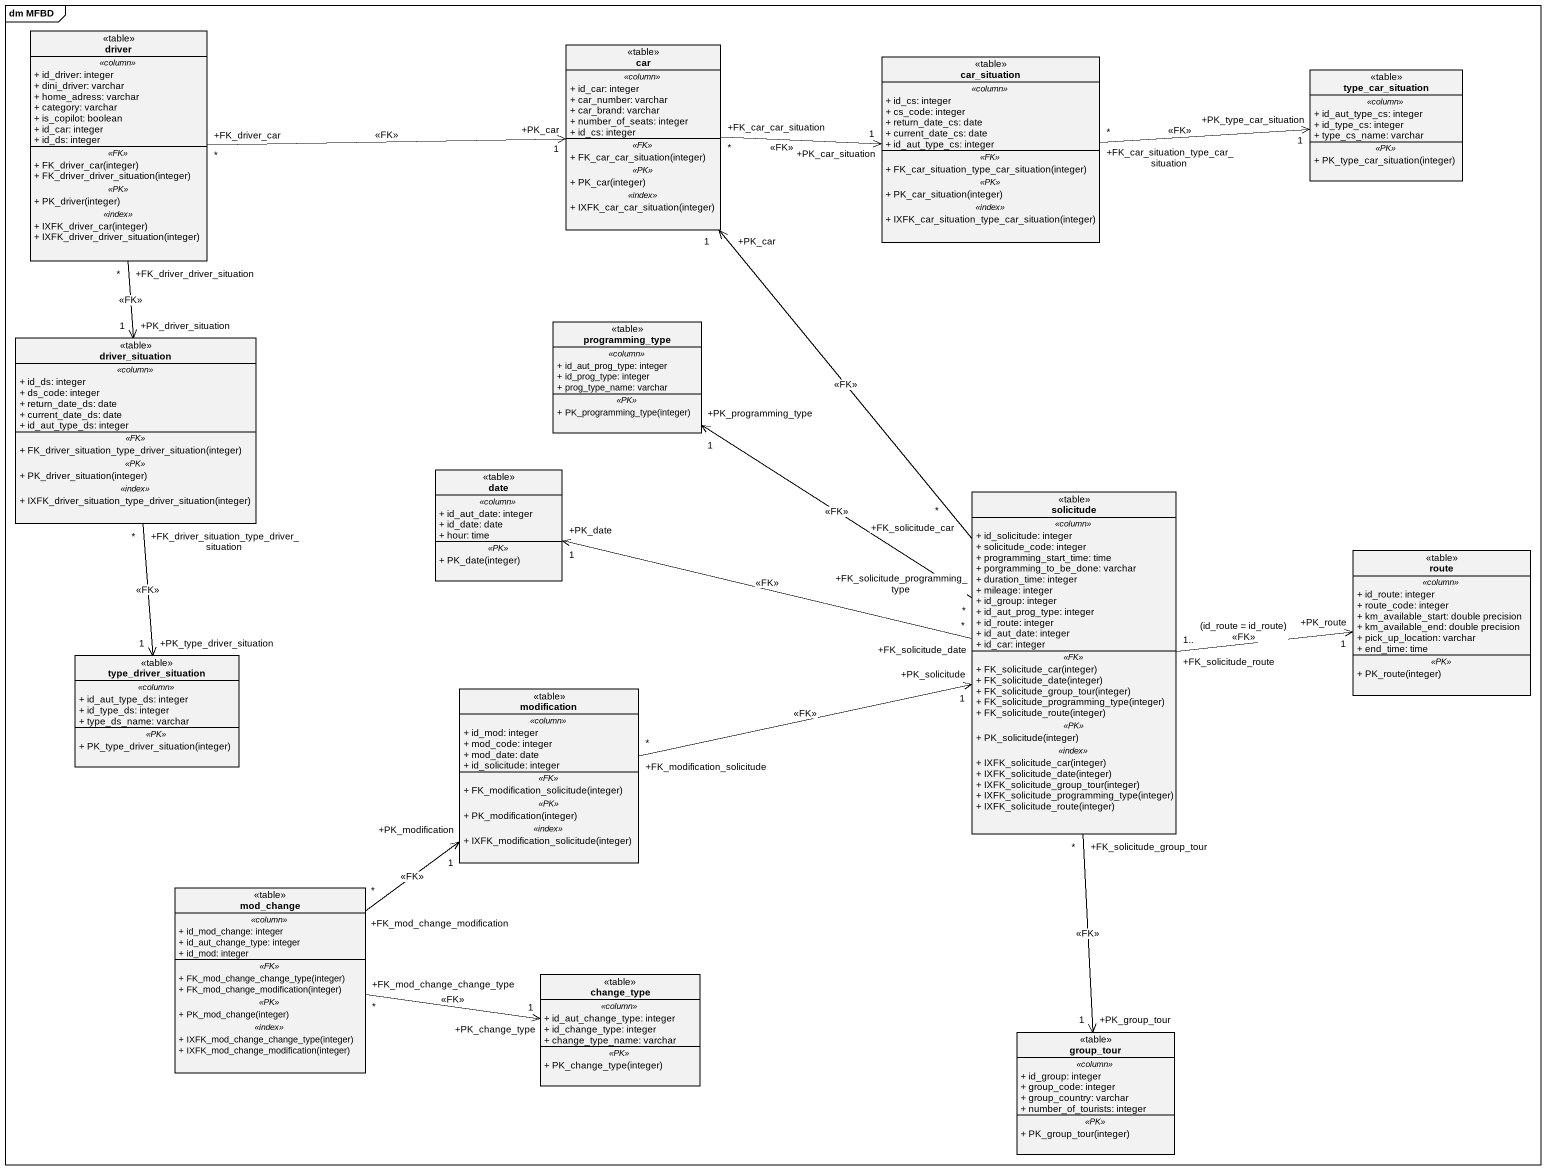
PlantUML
@startuml
mainframe dm MFBD
hide circle
hide empty members
skinparam classAttributeIconSize 0
class driver <<table>> {
  .. <<column>> ..
  + id_driver: integer
  + dini_driver: varchar
  + home_adress: varchar
  + category: varchar
  + is_copilot: boolean
  + id_car: integer
  + id_ds: integer
  .. <<FK>> ..
  + FK_driver_car(integer)
  + FK_driver_driver_situation(integer)
  .. <<PK>> ..
  + PK_driver(integer)
  .. <<index>> ..
  + IXFK_driver_car(integer)
  + IXFK_driver_driver_situation(integer)
}
class car <<table>> {
  .. <<column>> ..
  + id_car: integer
  + car_number: varchar
  + car_brand: varchar
  + number_of_seats: integer
  + id_cs: integer
  .. <<FK>> ..
  + FK_car_car_situation(integer)
  .. <<PK>> ..
  + PK_car(integer)
  .. <<index>> ..
  + IXFK_car_car_situation(integer)
}
class car_situation <<table>> {
  .. <<column>> ..
  + id_cs: integer
  + cs_code: integer
  + return_date_cs: date
  + current_date_cs: date
  + id_aut_type_cs: integer
  .. <<FK>> ..
  + FK_car_situation_type_car_situation(integer)
  .. <<PK>> ..
  + PK_car_situation(integer)
  .. <<index>> ..
  + IXFK_car_situation_type_car_situation(integer)
}
class type_car_situation <<table>> {
  .. <<column>> ..
  + id_aut_type_cs: integer
  + id_type_cs: integer
  + type_cs_name: varchar
  .. <<PK>> ..
  + PK_type_car_situation(integer)
}
class driver_situation <<table>> {
  .. <<column>> ..
  + id_ds: integer
  + ds_code: integer
  + return_date_ds: date
  + current_date_ds: date
  + id_aut_type_ds: integer
  .. <<FK>> ..
  + FK_driver_situation_type_driver_situation(integer)
  .. <<PK>> ..
  + PK_driver_situation(integer)
  .. <<index>> ..
  + IXFK_driver_situation_type_driver_situation(integer)
}
class programming_type <<table>> {
  .. <<column>> ..
  + id_aut_prog_type: integer
  + id_prog_type: integer
  + prog_type_name: varchar
  .. <<PK>> ..
  + PK_programming_type(integer)
}
class date <<table>> {
  .. <<column>> ..
  + id_aut_date: integer
  + id_date: date
  + hour: time
  .. <<PK>> ..
  + PK_date(integer)
}
class solicitude <<table>> {
  .. <<column>> ..
  + id_solicitude: integer
  + solicitude_code: integer
  + programming_start_time: time
  + porgramming_to_be_done: varchar
  + duration_time: integer
  + mileage: integer
  + id_group: integer
  + id_aut_prog_type: integer
  + id_route: integer
  + id_aut_date: integer
  + id_car: integer
  .. <<FK>> ..
  + FK_solicitude_car(integer)
  + FK_solicitude_date(integer)
  + FK_solicitude_group_tour(integer)
  + FK_solicitude_programming_type(integer)
  + FK_solicitude_route(integer)
  .. <<PK>> ..
  + PK_solicitude(integer)
  .. <<index>> ..
  + IXFK_solicitude_car(integer)
  + IXFK_solicitude_date(integer)
  + IXFK_solicitude_group_tour(integer)
  + IXFK_solicitude_programming_type(integer)
  + IXFK_solicitude_route(integer)
}
class route <<table>> {
  .. <<column>> ..
  + id_route: integer
  + route_code: integer
  + km_available_start: double precision
  + km_available_end: double precision
  + pick_up_location: varchar
  + end_time: time
  .. <<PK>> ..
  + PK_route(integer)
}
class type_driver_situation <<table>> {
  .. <<column>> ..
  + id_aut_type_ds: integer
  + id_type_ds: integer
  + type_ds_name: varchar
  .. <<PK>> ..
  + PK_type_driver_situation(integer)
}
class modification <<table>> {
  .. <<column>> ..
  + id_mod: integer
  + mod_code: integer
  + mod_date: date
  + id_solicitude: integer
  .. <<FK>> ..
  + FK_modification_solicitude(integer)
  .. <<PK>> ..
  + PK_modification(integer)
  .. <<index>> ..
  + IXFK_modification_solicitude(integer)
}
class mod_change <<table>> {
  .. <<column>> ..
  + id_mod_change: integer
  + id_aut_change_type: integer
  + id_mod: integer
  .. <<FK>> ..
  + FK_mod_change_change_type(integer)
  + FK_mod_change_modification(integer)
  .. <<PK>> ..
  + PK_mod_change(integer)
  .. <<index>> ..
  + IXFK_mod_change_change_type(integer)
  + IXFK_mod_change_modification(integer)
}
class change_type <<table>> {
  .. <<column>> ..
  + id_aut_change_type: integer
  + id_change_type: integer
  + change_type_name: varchar
  .. <<PK>> ..
  + PK_change_type(integer)
}
class group_tour <<table>> {
  .. <<column>> ..
  + id_group: integer
  + group_code: integer
  + group_country: varchar
  + number_of_tourists: integer
  .. <<PK>> ..
  + PK_group_tour(integer)
}
driver "+FK_driver_car\n*" -right-> "+PK_car\n1" car : <<FK>>
driver "+FK_driver_driver_situation\n*" --> "+PK_driver_situation\n1" driver_situation : <<FK>>
car "+FK_car_car_situation\n*" -right-> "+PK_car_situation\n1" car_situation : <<FK>>
car_situation "+FK_car_situation_type_car_situation\n*" -right-> "+PK_type_car_situation\n1" type_car_situation : <<FK>>
driver_situation "+FK_driver_situation_type_driver_situation\n*" --> "+PK_type_driver_situation\n1" type_driver_situation : <<FK>>
solicitude "+FK_solicitude_car\n*" -up-> "+PK_car\n1" car : <<FK>>
solicitude "+FK_solicitude_programming_type\n*" -up-> "+PK_programming_type\n1" programming_type : <<FK>>
solicitude "+FK_solicitude_date\n*" -left-> "+PK_date\n1" date : <<FK>>
solicitude "+FK_solicitude_route\n1.." -right-> "+PK_route\n1" route : (id_route = id_route)\n<<FK>>
solicitude "+FK_solicitude_group_tour\n*" --> "+PK_group_tour\n1" group_tour : <<FK>>
modification "+FK_modification_solicitude\n*" -right-> "+PK_solicitude\n1" solicitude : <<FK>>
mod_change "+FK_mod_change_modification\n*" -up-> "+PK_modification\n1" modification : <<FK>>
mod_change "+FK_mod_change_change_type\n*" -right-> "+PK_change_type\n1" change_type : <<FK>>
@enduml
